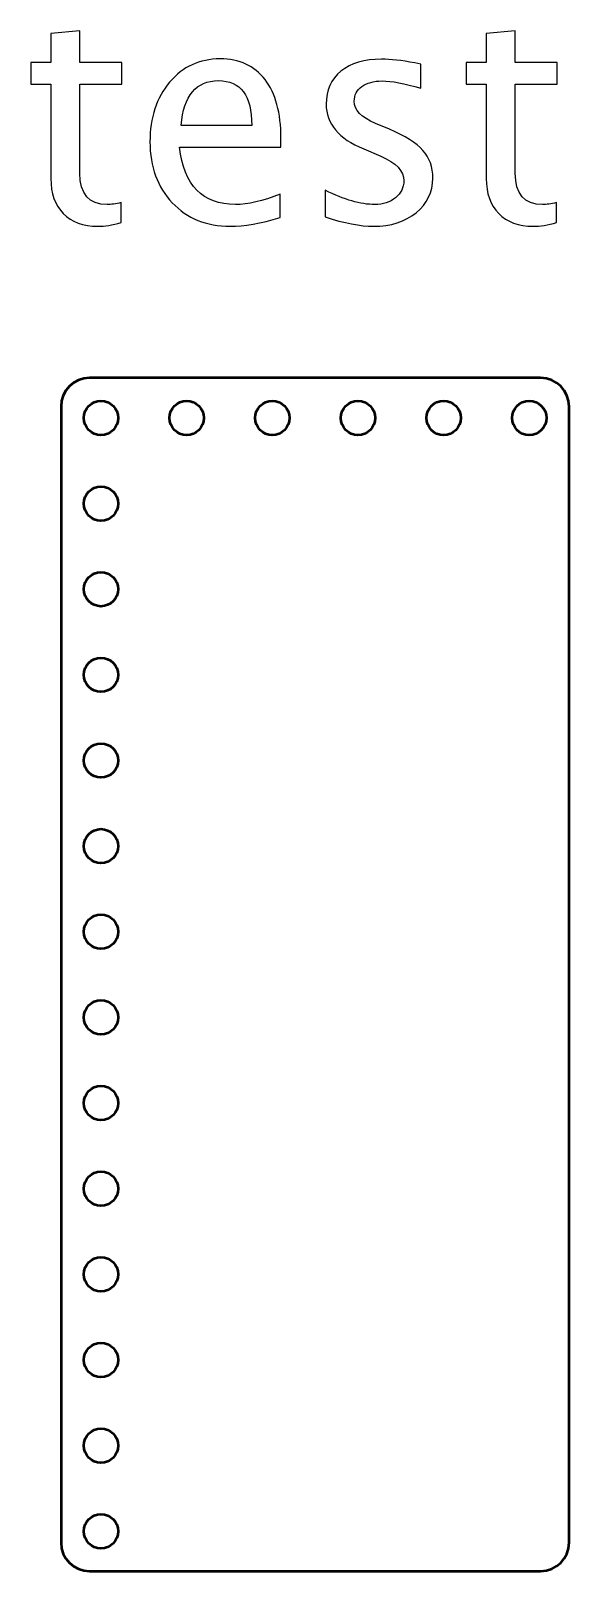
# Model space of a CAD drawing. Header units: centimetres. Extents: x -142 to 94, y -75 to 149.
# Drawn here: x -13.98 to -4.55, y 45.05 to 72.03 of the extents above; entities that cross this region are included whole.
import ezdxf

# ---------------------------------------------------------------- set-up
doc = ezdxf.new("R2010")
doc.units = ezdxf.units.CM
doc.header["$MEASUREMENT"] = 0
doc.layers.add('Layer 1', color=7, linetype='Continuous')

msp = doc.modelspace()

# ---------------------------------------------------------------- linework, layer by layer
at = {"layer": 'Layer 1', "lineweight": 53}
for centre in [(-12.74999, 65.24999), (-11.24999, 65.24999), (-9.74999, 65.24999), (-8.24999, 65.24999), (-6.74999, 65.24999), (-5.24999, 65.24999), (-12.74999, 63.74999), (-12.74999, 62.24999), (-12.74999, 60.74999), (-12.74999, 59.24999), (-12.74999, 57.74999), (-12.74999, 56.24999), (-12.74999, 54.74999), (-12.74999, 53.24999), (-12.74999, 51.74999), (-12.74999, 50.24999), (-12.74999, 48.74999), (-12.74999, 47.24999), (-12.74999, 45.74999)]:
    msp.add_ellipse(centre, major_axis=(0, 0.30001), ratio=1, dxfattribs=at)
at = {"layer": 'Layer 1'}
for points, knots in [([(-12.39481, 68.67132), (-12.5518, 68.62811), (-12.6885, 68.60694), (-12.80404, 68.60694), (-12.80404, 68.60694), (-13.06333, 68.60694), (-13.26529, 68.68102), (-13.40993, 68.82919), (-13.40993, 68.82919), (-13.55545, 68.97736), (-13.62777, 69.18285), (-13.62777, 69.44655), (-13.62777, 69.44655), (-13.62777, 69.44655), (-13.62777, 71.09402), (-13.62777, 71.09402), (-13.62777, 71.09402), (-13.62777, 71.09402), (-13.97879, 71.09402), (-13.97879, 71.09402), (-13.97879, 71.09402), (-13.97879, 71.09402), (-13.97879, 71.47503), (-13.97879, 71.47503), (-13.97879, 71.47503), (-13.97879, 71.47503), (-13.62777, 71.47503), (-13.62777, 71.47503), (-13.62777, 71.47503), (-13.62777, 71.47503), (-13.62777, 71.98214), (-13.62777, 71.98214), (-13.62777, 71.98214), (-13.62777, 71.98214), (-13.11977, 72.03065), (-13.11977, 72.03065), (-13.11977, 72.03065), (-13.11977, 72.03065), (-13.11977, 71.47503), (-13.11977, 71.47503), (-13.11977, 71.47503), (-13.11977, 71.47503), (-12.38423, 71.47503), (-12.38423, 71.47503), (-12.38423, 71.47503), (-12.38423, 71.47503), (-12.38423, 71.09402), (-12.38423, 71.09402), (-12.38423, 71.09402), (-12.38423, 71.09402), (-13.11977, 71.09402), (-13.11977, 71.09402), (-13.11977, 71.09402), (-13.11977, 71.09402), (-13.11977, 69.53827), (-13.11977, 69.53827), (-13.11977, 69.53827), (-13.11977, 69.17138), (-12.96014, 68.98794), (-12.64176, 68.98794), (-12.64176, 68.98794), (-12.57385, 68.98794), (-12.49183, 68.99941), (-12.39481, 69.02145), (-12.39481, 69.02145), (-12.39481, 69.02145), (-12.39481, 68.67132), (-12.39481, 68.67132)], [0, 0, 0, 0, 0.05555556, 0.05555556, 0.05555556, 0.05555556, 0.11111111, 0.11111111, 0.11111111, 0.11111111, 0.16666667, 0.16666667, 0.16666667, 0.16666667, 0.22222222, 0.22222222, 0.22222222, 0.22222222, 0.27777778, 0.27777778, 0.27777778, 0.27777778, 0.33333333, 0.33333333, 0.33333333, 0.33333333, 0.38888889, 0.38888889, 0.38888889, 0.38888889, 0.44444444, 0.44444444, 0.44444444, 0.44444444, 0.5, 0.5, 0.5, 0.5, 0.55555556, 0.55555556, 0.55555556, 0.55555556, 0.61111111, 0.61111111, 0.61111111, 0.61111111, 0.66666667, 0.66666667, 0.66666667, 0.66666667, 0.72222222, 0.72222222, 0.72222222, 0.72222222, 0.77777778, 0.77777778, 0.77777778, 0.77777778, 0.83333333, 0.83333333, 0.83333333, 0.83333333, 0.88888889, 0.88888889, 0.88888889, 0.88888889, 1, 1, 1, 1]), ([(-4.76952, 68.67132), (-4.92651, 68.62811), (-5.06321, 68.60694), (-5.17875, 68.60694), (-5.17875, 68.60694), (-5.43804, 68.60694), (-5.64, 68.68102), (-5.78464, 68.82919), (-5.78464, 68.82919), (-5.93016, 68.97736), (-6.00248, 69.18285), (-6.00248, 69.44655), (-6.00248, 69.44655), (-6.00248, 69.44655), (-6.00248, 71.09402), (-6.00248, 71.09402), (-6.00248, 71.09402), (-6.00248, 71.09402), (-6.3535, 71.09402), (-6.3535, 71.09402), (-6.3535, 71.09402), (-6.3535, 71.09402), (-6.3535, 71.47503), (-6.3535, 71.47503), (-6.3535, 71.47503), (-6.3535, 71.47503), (-6.00248, 71.47503), (-6.00248, 71.47503), (-6.00248, 71.47503), (-6.00248, 71.47503), (-6.00248, 71.98214), (-6.00248, 71.98214), (-6.00248, 71.98214), (-6.00248, 71.98214), (-5.49448, 72.03065), (-5.49448, 72.03065), (-5.49448, 72.03065), (-5.49448, 72.03065), (-5.49448, 71.47503), (-5.49448, 71.47503), (-5.49448, 71.47503), (-5.49448, 71.47503), (-4.75894, 71.47503), (-4.75894, 71.47503), (-4.75894, 71.47503), (-4.75894, 71.47503), (-4.75894, 71.09402), (-4.75894, 71.09402), (-4.75894, 71.09402), (-4.75894, 71.09402), (-5.49448, 71.09402), (-5.49448, 71.09402), (-5.49448, 71.09402), (-5.49448, 71.09402), (-5.49448, 69.53827), (-5.49448, 69.53827), (-5.49448, 69.53827), (-5.49448, 69.17138), (-5.33485, 68.98794), (-5.01647, 68.98794), (-5.01647, 68.98794), (-4.94856, 68.98794), (-4.86654, 68.99941), (-4.76952, 69.02145), (-4.76952, 69.02145), (-4.76952, 69.02145), (-4.76952, 68.67132), (-4.76952, 68.67132)], [0, 0, 0, 0, 0.05555556, 0.05555556, 0.05555556, 0.05555556, 0.11111111, 0.11111111, 0.11111111, 0.11111111, 0.16666667, 0.16666667, 0.16666667, 0.16666667, 0.22222222, 0.22222222, 0.22222222, 0.22222222, 0.27777778, 0.27777778, 0.27777778, 0.27777778, 0.33333333, 0.33333333, 0.33333333, 0.33333333, 0.38888889, 0.38888889, 0.38888889, 0.38888889, 0.44444444, 0.44444444, 0.44444444, 0.44444444, 0.5, 0.5, 0.5, 0.5, 0.55555556, 0.55555556, 0.55555556, 0.55555556, 0.61111111, 0.61111111, 0.61111111, 0.61111111, 0.66666667, 0.66666667, 0.66666667, 0.66666667, 0.72222222, 0.72222222, 0.72222222, 0.72222222, 0.77777778, 0.77777778, 0.77777778, 0.77777778, 0.83333333, 0.83333333, 0.83333333, 0.83333333, 0.88888889, 0.88888889, 0.88888889, 0.88888889, 1, 1, 1, 1]), ([(-9.6114, 68.7604), (-9.95271, 68.65809), (-10.24464, 68.60694), (-10.48805, 68.60694), (-10.48805, 68.60694), (-10.90345, 68.60694), (-11.24123, 68.74452), (-11.50141, 69.01881), (-11.50141, 69.01881), (-11.76158, 69.29309), (-11.89211, 69.64852), (-11.89211, 70.08596), (-11.89211, 70.08596), (-11.89211, 70.51018), (-11.77746, 70.85855), (-11.54727, 71.13107), (-11.54727, 71.13107), (-11.31708, 71.40271), (-11.02251, 71.53853), (-10.66356, 71.53853), (-10.66356, 71.53853), (-10.32401, 71.53853), (-10.06119, 71.4177), (-9.87598, 71.17605), (-9.87598, 71.17605), (-9.69078, 70.93439), (-9.59817, 70.5922), (-9.59817, 70.14858), (-9.59817, 70.14858), (-9.59817, 70.14858), (-9.60082, 69.99336), (-9.60082, 69.99336), (-9.60082, 69.99336), (-9.60082, 69.99336), (-11.37353, 69.99336), (-11.37353, 69.99336), (-11.37353, 69.99336), (-11.29944, 69.32308), (-10.97224, 68.98794), (-10.3928, 68.98794), (-10.3928, 68.98794), (-10.18025, 68.98794), (-9.92008, 69.04791), (-9.6114, 69.16786), (-9.6114, 69.16786), (-9.6114, 69.16786), (-9.6114, 68.7604), (-9.6114, 68.7604)], [0, 0, 0, 0, 0.07692308, 0.07692308, 0.07692308, 0.07692308, 0.15384615, 0.15384615, 0.15384615, 0.15384615, 0.23076923, 0.23076923, 0.23076923, 0.23076923, 0.30769231, 0.30769231, 0.30769231, 0.30769231, 0.38461538, 0.38461538, 0.38461538, 0.38461538, 0.46153846, 0.46153846, 0.46153846, 0.46153846, 0.53846154, 0.53846154, 0.53846154, 0.53846154, 0.61538462, 0.61538462, 0.61538462, 0.61538462, 0.69230769, 0.69230769, 0.69230769, 0.69230769, 0.76923077, 0.76923077, 0.76923077, 0.76923077, 0.84615385, 0.84615385, 0.84615385, 0.84615385, 1, 1, 1, 1]), ([(-8.82206, 68.77098), (-8.82206, 68.77098), (-8.82206, 69.23665), (-8.82206, 69.23665), (-8.82206, 69.23665), (-8.48957, 69.07084), (-8.20117, 68.98794), (-7.95511, 68.98794), (-7.95511, 68.98794), (-7.80871, 68.98794), (-7.687, 69.02763), (-7.59087, 69.107), (-7.59087, 69.107), (-7.49473, 69.1855), (-7.44623, 69.28427), (-7.44623, 69.40334), (-7.44623, 69.40334), (-7.44623, 69.57708), (-7.58116, 69.72084), (-7.85104, 69.83461), (-7.85104, 69.83461), (-7.85104, 69.83461), (-8.14826, 69.96073), (-8.14826, 69.96073), (-8.14826, 69.96073), (-8.58658, 70.14241), (-8.80619, 70.40523), (-8.80619, 70.74654), (-8.80619, 70.74654), (-8.80619, 70.99084), (-8.71976, 71.1831), (-8.54689, 71.32333), (-8.54689, 71.32333), (-8.37403, 71.46356), (-8.13679, 71.53323), (-7.83605, 71.53323), (-7.83605, 71.53323), (-7.67994, 71.53323), (-7.48591, 71.51207), (-7.25573, 71.46885), (-7.25573, 71.46885), (-7.25573, 71.46885), (-7.14989, 71.44857), (-7.14989, 71.44857), (-7.14989, 71.44857), (-7.14989, 71.44857), (-7.14989, 71.02523), (-7.14989, 71.02523), (-7.14989, 71.02523), (-7.433, 71.1099), (-7.65878, 71.15223), (-7.82723, 71.15223), (-7.82723, 71.15223), (-7.97539, 71.15223), (-8.09269, 71.1196), (-8.18177, 71.05522), (-8.18177, 71.05522), (-8.26996, 70.99084), (-8.31406, 70.90441), (-8.31406, 70.79593), (-8.31406, 70.79593), (-8.31406, 70.64335), (-8.19059, 70.51371), (-7.94276, 70.40875), (-7.94276, 70.40875), (-7.94276, 70.40875), (-7.69846, 70.30557), (-7.69846, 70.30557), (-7.69846, 70.30557), (-7.42153, 70.18915), (-7.22574, 70.06568), (-7.11109, 69.93603), (-7.11109, 69.93603), (-6.99555, 69.80639), (-6.93823, 69.64411), (-6.93823, 69.45008), (-6.93823, 69.45008), (-6.93823, 69.20402), (-7.03524, 69.00205), (-7.23015, 68.84418), (-7.23015, 68.84418), (-7.42418, 68.68632), (-7.67289, 68.60694), (-7.97539, 68.60694), (-7.97539, 68.60694), (-8.20823, 68.60694), (-8.48957, 68.66162), (-8.82206, 68.77098)], [0, 0, 0, 0, 0.04347826, 0.04347826, 0.04347826, 0.04347826, 0.08695652, 0.08695652, 0.08695652, 0.08695652, 0.13043478, 0.13043478, 0.13043478, 0.13043478, 0.17391304, 0.17391304, 0.17391304, 0.17391304, 0.2173913, 0.2173913, 0.2173913, 0.2173913, 0.26086957, 0.26086957, 0.26086957, 0.26086957, 0.30434783, 0.30434783, 0.30434783, 0.30434783, 0.34782609, 0.34782609, 0.34782609, 0.34782609, 0.39130435, 0.39130435, 0.39130435, 0.39130435, 0.43478261, 0.43478261, 0.43478261, 0.43478261, 0.47826087, 0.47826087, 0.47826087, 0.47826087, 0.52173913, 0.52173913, 0.52173913, 0.52173913, 0.56521739, 0.56521739, 0.56521739, 0.56521739, 0.60869565, 0.60869565, 0.60869565, 0.60869565, 0.65217391, 0.65217391, 0.65217391, 0.65217391, 0.69565217, 0.69565217, 0.69565217, 0.69565217, 0.73913043, 0.73913043, 0.73913043, 0.73913043, 0.7826087, 0.7826087, 0.7826087, 0.7826087, 0.82608696, 0.82608696, 0.82608696, 0.82608696, 0.86956522, 0.86956522, 0.86956522, 0.86956522, 0.91304348, 0.91304348, 0.91304348, 0.91304348, 1, 1, 1, 1]), ([(-11.34707, 70.37436), (-11.34707, 70.37436), (-10.10882, 70.37436), (-10.10882, 70.37436), (-10.10882, 70.37436), (-10.10882, 70.89647), (-10.30373, 71.15752), (-10.69266, 71.15752), (-10.69266, 71.15752), (-11.08425, 71.15752), (-11.30209, 70.89647), (-11.34707, 70.37436)], [0, 0, 0, 0, 0.25, 0.25, 0.25, 0.25, 0.5, 0.5, 0.5, 0.5, 1, 1, 1, 1])]:
    msp.add_open_spline(points, degree=3, knots=knots, dxfattribs=at)
at = {"layer": 'Layer 1', "lineweight": 53}
msp.add_open_spline([(-13.45, 45.55), (-13.45, 45.55), (-13.45, 65.45), (-13.45, 65.45), (-13.45, 65.45), (-13.45, 65.72614), (-13.22614, 65.95), (-12.95, 65.95), (-12.95, 65.95), (-12.95, 65.95), (-5.05, 65.95), (-5.05, 65.95), (-5.05, 65.95), (-4.77386, 65.95), (-4.55, 65.72614), (-4.55, 65.45), (-4.55, 65.45), (-4.55, 65.45), (-4.55, 45.55), (-4.55, 45.55), (-4.55, 45.55), (-4.55, 45.27386), (-4.77386, 45.05), (-5.05, 45.05), (-5.05, 45.05), (-5.05, 45.05), (-12.95, 45.05), (-12.95, 45.05), (-12.95, 45.05), (-13.22614, 45.05), (-13.45, 45.27386), (-13.45, 45.55)], degree=3, knots=[0, 0, 0, 0, 0.11111111, 0.11111111, 0.11111111, 0.11111111, 0.22222222, 0.22222222, 0.22222222, 0.22222222, 0.33333333, 0.33333333, 0.33333333, 0.33333333, 0.44444444, 0.44444444, 0.44444444, 0.44444444, 0.55555556, 0.55555556, 0.55555556, 0.55555556, 0.66666667, 0.66666667, 0.66666667, 0.66666667, 0.77777778, 0.77777778, 0.77777778, 0.77777778, 1, 1, 1, 1], dxfattribs=at)

doc.saveas('drawing.dxf')
